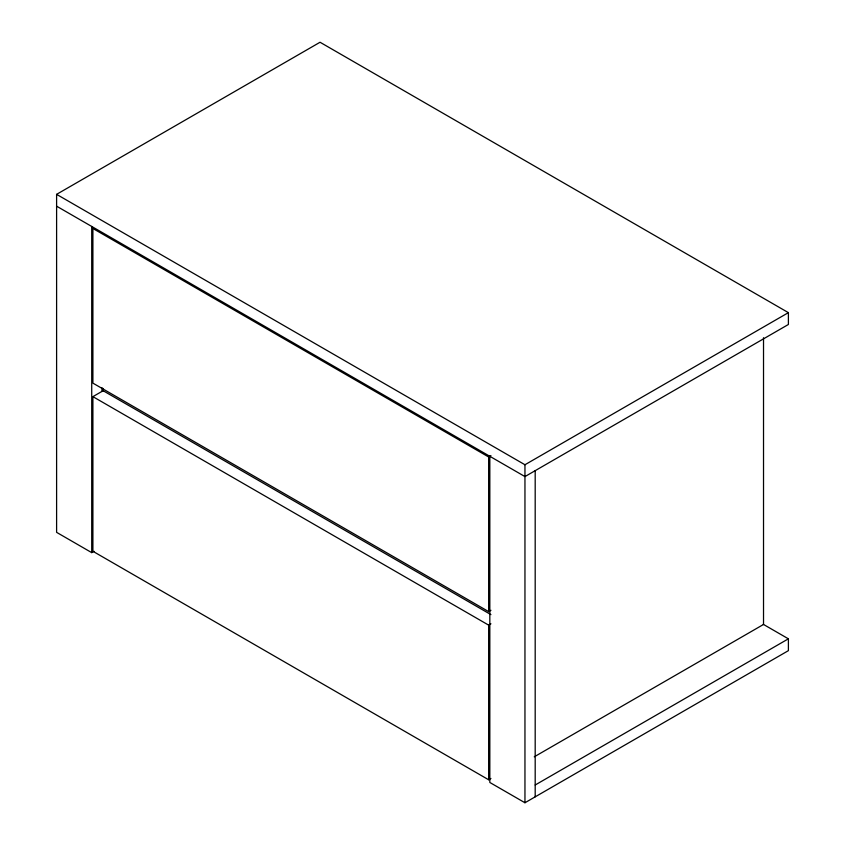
<?xml version="1.0" encoding="UTF-8"?>
<svg xmlns="http://www.w3.org/2000/svg" width="845" height="845" viewBox="0 0 845 845"><rect width="100%" height="100%" fill="white"/><g stroke="black" fill="none" stroke-linecap="round" stroke-linejoin="round"><path stroke-width="1.27" d="M94.006 551.32L91.725 552.63L56.604 532.35L56.604 194.35L320.044 42.25L788.396 312.65L788.396 324.48L524.956 476.58L56.604 206.18M490.934 778.456L488.653 779.766L92.897 551.278L92.897 396.643L103.143 390.728L490.913 614.611M490.934 610.291L488.653 611.611L92.897 383.123L92.897 228.488L488.653 456.976L490.934 455.656M56.604 194.35L524.956 464.75L788.396 312.65M92.897 396.643L488.653 625.131L490.934 623.811M534.262 756.814L763.521 624.455L763.521 337.736M535.191 785.005L788.396 638.82L788.396 650.65L524.956 802.75L489.825 782.47L489.825 456.3M763.267 624.307L788.396 638.82M535.191 470.665L535.191 796.835M524.956 464.75L524.956 802.75M488.653 456.976L488.653 611.611M488.653 625.131L488.653 779.766M103.143 388.499L103.143 391.119M101.97 387.58L101.97 391.52M91.725 226.46L91.725 552.63"/></g></svg>
